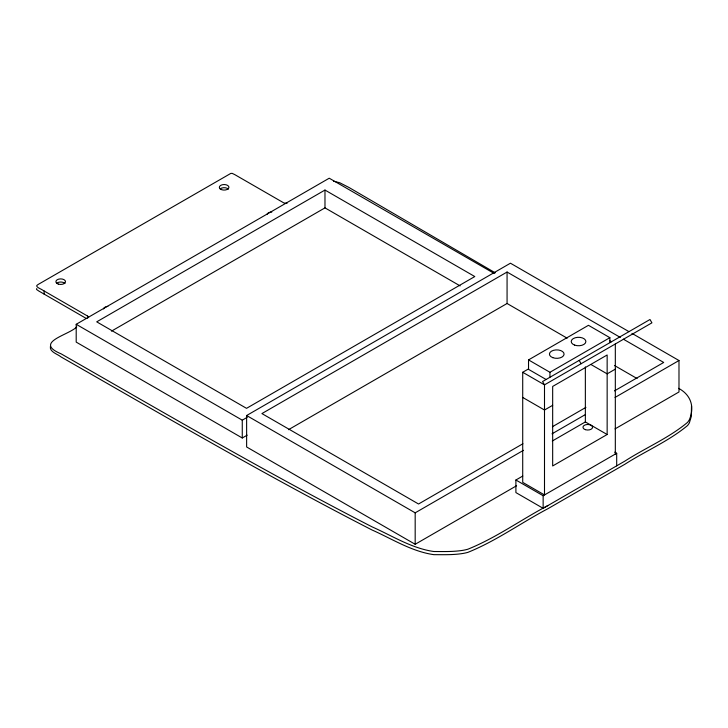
<?xml version="1.0" encoding="UTF-8"?>
<svg xmlns="http://www.w3.org/2000/svg" width="728" height="728" viewBox="0 0 728 728"><rect width="100%" height="100%" fill="white"/><g stroke="black" fill="none" stroke-linecap="round" stroke-linejoin="round"><path stroke-width="1.09" d="M88.625 317.654L87.788 316.189L42.907 290.281C41.46 288.943 33.288 286.532 38.22 284.421L230.767 173.428L232.168 173.364L234.762 174.611L283.911 202.957L287.041 203.367M50.387 346.51C49.486 352.079 57.721 354.081 61.116 356.984C164.073 415.852 266.494 475.857 372.054 529.993C392.192 538.929 411.693 551.524 433.852 554.663C443.589 554.672 453.408 555.036 463.054 553.444A34.507 19.92 0 0 0 467.904 552.352C496.15 540.977 521.202 522.768 548.084 508.608L624.897 464.246C645.454 451.014 668.677 441.259 687.514 425.561A34.507 19.92 0 0 0 689.407 422.759L691.254 416.598L691.518 405.896M36.737 288.552L36.527 289.462L38.684 290.954L86.304 318.473M76.758 326.927C68.332 335.381 33.261 342.215 61.116 353.844C164.073 412.712 266.494 472.718 372.054 526.854C392.192 535.781 411.693 548.375 433.852 551.515C443.589 551.524 453.408 551.888 463.054 550.304A34.507 19.92 0 0 0 467.904 549.203C496.15 537.828 521.202 519.628 548.084 505.46M247.192 435.153L242.269 437.992L76.203 342.115L76.203 324.297L329.229 178.214L494.321 273.519M324.979 190.054L96.715 321.84L246.528 408.335L474.793 276.549L324.979 190.054L324.979 207.871L111.475 331.14M516.571 485.749L415.178 544.28L246.628 446.974L246.628 415.524L510.437 263.208L629.01 331.668M76.203 324.297L242.269 420.174L247.192 417.335M620.356 337.437L507.07 272.035L261.916 413.577L418.545 504.004L522.904 443.752M288.497 429.684L507.07 303.494L567.158 338.183M546.055 379.461L528.528 369.342L528.528 359.905L588.452 325.307L609.873 337.683L609.873 342.67M522.713 372.281L544.499 384.857L651.915 322.841L649.995 319.501L542.578 381.527L544.499 384.857L544.499 494.949L522.713 482.364L522.713 372.281L528.61 368.869M528.528 359.905L549.949 372.281L609.873 337.683M552.67 405.305L544.499 410.019L522.713 397.442M615.324 369.132L607.152 373.855L591.045 364.555M552.443 426.699L585.922 407.371M614.468 390.891L663.699 362.462L623.314 339.148M246.628 415.524L415.178 512.831L523.459 450.314M552.006 433.833L585.476 414.514M615.005 397.461L678.987 360.524L678.987 391.973L615.005 428.91M552.279 441.022L585.358 421.931L607.152 434.507L607.152 354.982L552.67 386.431L552.67 465.965L607.152 434.507M678.614 388.324C691.354 395.168 694.621 407.289 689.407 419.61A34.507 19.92 0 0 1 687.514 422.413C668.677 438.12 645.454 447.866 624.897 461.097L543.143 508.317L515.897 492.583L515.897 480.007L522.768 476.039M515.897 480.007L543.143 495.732L616.689 453.271L616.689 465.856M333.506 181.181L339.794 182.774L349.131 187.56L495.258 272.827M631.95 333.36L678.987 360.524M609.636 340.686L611.529 341.778M614.441 365.483L637.1 378.56M324.979 207.871L460.105 285.886M614.741 452.152L616.689 453.271M579.17 360.396L581.099 363.727M615.324 343.971L615.324 454.054M585.358 366.885L585.358 421.931M549.949 372.281L549.949 377.268M543.143 495.732L543.143 508.317M507.07 272.035L507.07 303.494M415.178 512.831L415.178 544.28M242.269 420.174L242.269 437.992M87.551 316.052L87.551 318.154M44.117 290.973L44.117 294.121M220.156 188.88A4.814 2.785 0 0 1 228.337 189.107M267.076 214.26A4.814 2.785 0 0 1 271.79 212.057M56.475 283.465A4.814 2.785 0 0 1 60.688 282.036A4.814 2.785 0 0 1 64.901 283.465M103.567 308.909A4.814 2.785 0 0 1 107.862 306.424M221.303 189.562A4.814 2.785 0 0 0 228.911 187.597A4.814 2.785 0 0 0 222.158 184.776A4.814 2.785 0 0 0 221.303 189.562M58.276 284.075A4.814 2.785 0 0 0 65.502 281.672A4.814 2.785 0 0 0 58.276 279.261A4.814 2.785 0 0 0 58.276 284.075M585.358 429.656A4.814 2.785 0 0 0 592.583 427.254A4.814 2.785 0 0 0 585.358 424.843A4.814 2.785 0 0 0 585.358 429.656M552.807 357.666A7.316 4.222 0 0 0 564.073 354.309A7.316 4.222 0 0 0 553.407 350.35A7.316 4.222 0 0 0 552.807 357.666M574.638 345.099A7.316 4.222 0 0 0 585.867 341.696A7.316 4.222 0 0 0 575.147 337.783A7.316 4.222 0 0 0 574.638 345.099"/></g></svg>
